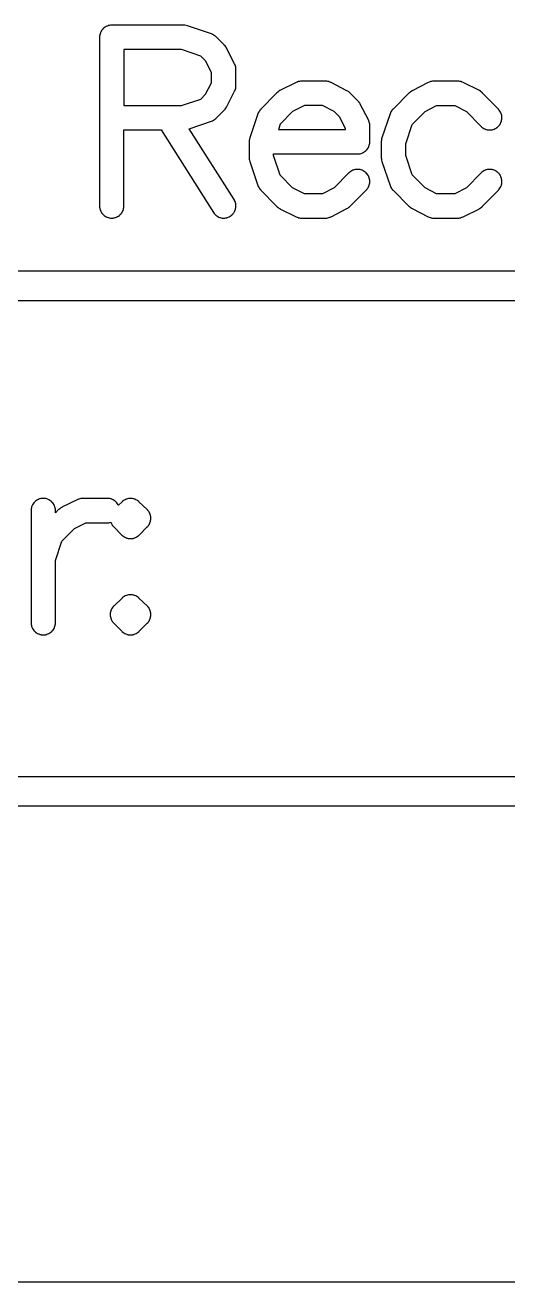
# Model space of a CAD drawing. Header units: inches. Extents: x -0.5 to 10, y -2.4 to 3.9.
# Drawn here: x 3.2462 to 3.359, y -2.1846 to -1.8908 of the extents above; entities that cross this region are included whole.
import ezdxf

# ---------------------------------------------------------------- set-up
doc = ezdxf.new("R2010")
doc.units = ezdxf.units.IN

msp = doc.modelspace()

# ---------------------------------------------------------------- linework, layer by layer
for points in [[(3.263562, -1.893445), (3.263551, -1.893675), (3.26355, -1.89369), (3.26355, -1.8937), (3.26355, -1.9331), (3.26355, -1.93311), (3.263551, -1.933125), (3.263562, -1.933355), (3.263564, -1.933381), (3.263567, -1.933404), (3.263601, -1.933632), (3.263604, -1.933655), (3.26361, -1.93368), (3.263666, -1.933904), (3.263673, -1.93393), (3.26368, -1.933951), (3.263758, -1.934168), (3.263767, -1.934192), (3.263777, -1.934213), (3.263875, -1.934422), (3.263887, -1.934444), (3.263899, -1.934465), (3.264017, -1.934663), (3.264032, -1.934686), (3.264044, -1.934703), (3.264182, -1.934889), (3.264198, -1.93491), (3.264213, -1.934927), (3.264368, -1.935097), (3.264385, -1.935115), (3.264403, -1.935132), (3.264573, -1.935287), (3.26459, -1.935302), (3.264611, -1.935318), (3.264797, -1.935456), (3.264814, -1.935468), (3.264837, -1.935483), (3.265035, -1.935601), (3.265056, -1.935613), (3.265078, -1.935625), (3.265287, -1.935723), (3.265308, -1.935733), (3.265332, -1.935742), (3.265549, -1.93582), (3.26557, -1.935827), (3.265596, -1.935834), (3.26582, -1.93589), (3.265845, -1.935896), (3.265868, -1.935899), (3.266096, -1.935933), (3.266119, -1.935936), (3.266145, -1.935938), (3.266375, -1.935949), (3.2664, -1.93595), (3.266425, -1.935949), (3.266655, -1.935938), (3.266681, -1.935936), (3.266704, -1.935933), (3.266932, -1.935899), (3.266955, -1.935896), (3.26698, -1.93589), (3.267204, -1.935834), (3.26723, -1.935827), (3.267251, -1.93582), (3.267468, -1.935742), (3.267492, -1.935733), (3.267513, -1.935723), (3.267722, -1.935625), (3.267744, -1.935613), (3.267765, -1.935601), (3.267963, -1.935483), (3.267986, -1.935468), (3.268003, -1.935456), (3.268189, -1.935318), (3.26821, -1.935302), (3.268227, -1.935287), (3.268397, -1.935132), (3.268415, -1.935115), (3.268432, -1.935097), (3.268587, -1.934927), (3.268602, -1.93491), (3.268618, -1.934889), (3.268756, -1.934703), (3.268768, -1.934686), (3.268783, -1.934663), (3.268901, -1.934465), (3.268913, -1.934444), (3.268925, -1.934422), (3.269023, -1.934213), (3.269033, -1.934192), (3.269042, -1.934168), (3.26912, -1.933951), (3.269127, -1.93393), (3.269134, -1.933904), (3.26919, -1.93368), (3.269196, -1.933655), (3.269199, -1.933632), (3.269233, -1.933404), (3.269236, -1.933381), (3.269238, -1.933355), (3.269249, -1.933125), (3.26925, -1.93311), (3.26925, -1.9331), (3.26925, -1.91535), (3.277935, -1.91535), (3.290195, -1.934629), (3.290199, -1.934636), (3.290209, -1.93465), (3.290342, -1.934838), (3.290354, -1.934854), (3.290372, -1.934877), (3.290523, -1.935051), (3.29054, -1.93507), (3.290557, -1.935086), (3.290724, -1.935245), (3.290744, -1.935263), (3.290762, -1.935277), (3.290944, -1.935419), (3.290964, -1.935434), (3.290984, -1.935447), (3.291179, -1.93557), (3.291202, -1.935584), (3.291222, -1.935594), (3.291428, -1.935697), (3.291449, -1.935707), (3.291473, -1.935717), (3.291688, -1.9358), (3.291715, -1.935809), (3.291735, -1.935815), (3.291957, -1.935876), (3.291978, -1.935881), (3.292005, -1.935887), (3.292232, -1.935926), (3.292255, -1.935929), (3.292281, -1.935932), (3.292511, -1.935948), (3.292537, -1.935949), (3.29256, -1.935949), (3.292791, -1.935943), (3.292813, -1.935942), (3.29284, -1.935939), (3.293068, -1.935911), (3.293092, -1.935907), (3.293117, -1.935902), (3.293342, -1.935851), (3.293363, -1.935846), (3.293389, -1.935838), (3.293608, -1.935765), (3.293632, -1.935757), (3.293653, -1.935748), (3.293864, -1.935654), (3.293884, -1.935644), (3.293908, -1.935632), (3.294108, -1.935518), (3.294126, -1.935507), (3.29415, -1.935491), (3.294338, -1.935358), (3.294354, -1.935346), (3.294377, -1.935328), (3.294551, -1.935177), (3.29457, -1.93516), (3.294586, -1.935143), (3.294745, -1.934976), (3.294763, -1.934956), (3.294777, -1.934938), (3.294919, -1.934756), (3.294934, -1.934736), (3.294947, -1.934716), (3.29507, -1.934521), (3.295084, -1.934498), (3.295094, -1.934478), (3.295197, -1.934272), (3.295207, -1.934251), (3.295217, -1.934227), (3.2953, -1.934012), (3.295309, -1.933985), (3.295315, -1.933965), (3.295376, -1.933743), (3.295381, -1.933722), (3.295387, -1.933695), (3.295426, -1.933468), (3.295429, -1.933445), (3.295432, -1.933419), (3.295448, -1.933189), (3.295449, -1.933163), (3.295449, -1.93314), (3.295443, -1.932909), (3.295442, -1.932887), (3.295439, -1.93286), (3.295411, -1.932632), (3.295407, -1.932608), (3.295402, -1.932583), (3.295351, -1.932358), (3.295346, -1.932337), (3.295338, -1.932311), (3.295265, -1.932092), (3.295257, -1.932068), (3.295248, -1.932047), (3.295154, -1.931836), (3.295144, -1.931816), (3.295132, -1.931792), (3.295018, -1.931592), (3.295013, -1.931583), (3.295005, -1.931571), (3.284509, -1.915065), (3.289716, -1.913299), (3.289729, -1.913294), (3.289737, -1.913291), (3.289938, -1.913213), (3.289957, -1.913205), (3.28998, -1.913194), (3.290172, -1.913097), (3.290193, -1.913086), (3.290212, -1.913075), (3.290395, -1.912961), (3.290413, -1.912949), (3.290433, -1.912935), (3.290604, -1.912805), (3.290622, -1.912791), (3.29064, -1.912776), (3.290799, -1.912631), (3.290804, -1.912626), (3.290815, -1.912615), (3.292715, -1.910715), (3.292729, -1.9107), (3.292733, -1.910696), (3.292896, -1.910516), (3.292915, -1.910494), (3.292915, -1.910494), (3.292929, -1.910475), (3.293072, -1.910279), (3.293086, -1.910258), (3.293086, -1.910258), (3.293101, -1.910235), (3.293223, -1.910025), (3.293228, -1.910016), (3.293235, -1.910002), (3.295135, -1.906302), (3.295144, -1.906284), (3.295146, -1.906281), (3.295238, -1.906078), (3.295246, -1.906058), (3.295255, -1.906034), (3.295328, -1.905823), (3.295336, -1.905797), (3.295341, -1.905777), (3.295394, -1.905561), (3.295399, -1.905538), (3.295403, -1.905514), (3.295434, -1.905294), (3.295437, -1.90527), (3.295439, -1.905246), (3.295449, -1.905024), (3.29545, -1.905011), (3.29545, -1.905), (3.29545, -1.9012), (3.29545, -1.901189), (3.295449, -1.901176), (3.295439, -1.900954), (3.295437, -1.90093), (3.295434, -1.900906), (3.295403, -1.900686), (3.295399, -1.900662), (3.295394, -1.900639), (3.295341, -1.900423), (3.295336, -1.900403), (3.295328, -1.900377), (3.295255, -1.900166), (3.295246, -1.900142), (3.295238, -1.900122), (3.295146, -1.899919), (3.295144, -1.899916), (3.295135, -1.899898), (3.293235, -1.896198), (3.293228, -1.896184), (3.293223, -1.896175), (3.293101, -1.895965), (3.293086, -1.895942), (3.293086, -1.895942), (3.293072, -1.895921), (3.292929, -1.895725), (3.292915, -1.895706), (3.292915, -1.895706), (3.292896, -1.895684), (3.292733, -1.895504), (3.292729, -1.8955), (3.292715, -1.895485), (3.290815, -1.893585), (3.290804, -1.893574), (3.290799, -1.893569), (3.29064, -1.893424), (3.290622, -1.893409), (3.290604, -1.893395), (3.290433, -1.893265), (3.290413, -1.893251), (3.290395, -1.893239), (3.290212, -1.893125), (3.290193, -1.893114), (3.290172, -1.893103), (3.28998, -1.893006), (3.289957, -1.892995), (3.289938, -1.892987), (3.289737, -1.892909), (3.289729, -1.892906), (3.289716, -1.892901), (3.284116, -1.891001), (3.284102, -1.890997), (3.28409, -1.890993), (3.283843, -1.890924), (3.283819, -1.890918), (3.283819, -1.890918), (3.28379, -1.890912), (3.283537, -1.890871), (3.28351, -1.890867), (3.28351, -1.890867), (3.283483, -1.890865), (3.283227, -1.890851), (3.283209, -1.89085), (3.2832, -1.89085), (3.2664, -1.89085), (3.26639, -1.89085), (3.266375, -1.890851), (3.266145, -1.890862), (3.266119, -1.890864), (3.266096, -1.890867), (3.265868, -1.890901), (3.265845, -1.890904), (3.26582, -1.89091), (3.265596, -1.890966), (3.26557, -1.890973), (3.265549, -1.89098), (3.265332, -1.891058), (3.265308, -1.891067), (3.265287, -1.891077), (3.265078, -1.891175), (3.265056, -1.891187), (3.265035, -1.891199), (3.264837, -1.891317), (3.264814, -1.891332), (3.264797, -1.891344), (3.264611, -1.891482), (3.26459, -1.891498), (3.264573, -1.891513), (3.264403, -1.891668), (3.264385, -1.891685), (3.264368, -1.891703), (3.264213, -1.891873), (3.264198, -1.89189), (3.264182, -1.891911), (3.264044, -1.892097), (3.264032, -1.892114), (3.264017, -1.892137), (3.263899, -1.892335), (3.263887, -1.892356), (3.263875, -1.892378), (3.263777, -1.892587), (3.263767, -1.892608), (3.263758, -1.892632), (3.26368, -1.892849), (3.263673, -1.89287), (3.263666, -1.892896), (3.26361, -1.89312), (3.263604, -1.893145), (3.263601, -1.893168), (3.263567, -1.893396), (3.263564, -1.893419)], [(3.26925, -1.89655), (3.26925, -1.90965), (3.28273, -1.90965), (3.287255, -1.908115), (3.288369, -1.907001), (3.28975, -1.904311), (3.28975, -1.901889), (3.288369, -1.899199), (3.287255, -1.898085), (3.28273, -1.89655)], [(3.29855, -1.91809), (3.29855, -1.91809), (3.29855, -1.9181), (3.29855, -1.9218), (3.29855, -1.921809), (3.298551, -1.921827), (3.298565, -1.922083), (3.298567, -1.92211), (3.298567, -1.92211), (3.298571, -1.922137), (3.298612, -1.92239), (3.298618, -1.922419), (3.298618, -1.922419), (3.298624, -1.922443), (3.298693, -1.92269), (3.298697, -1.922702), (3.298701, -1.922716), (3.300601, -1.928316), (3.300607, -1.928333), (3.300609, -1.928337), (3.300685, -1.928531), (3.300694, -1.928553), (3.300703, -1.928572), (3.300796, -1.928759), (3.300806, -1.928779), (3.300817, -1.928798), (3.300926, -1.928977), (3.300937, -1.928994), (3.300951, -1.929013), (3.301076, -1.929181), (3.301089, -1.929198), (3.301104, -1.929216), (3.301243, -1.929372), (3.301252, -1.929381), (3.301258, -1.929388), (3.304958, -1.933188), (3.304967, -1.933197), (3.304978, -1.933208), (3.305171, -1.933385), (3.305191, -1.933402), (3.305191, -1.933402), (3.305214, -1.933421), (3.305426, -1.933575), (3.305447, -1.93359), (3.305447, -1.93359), (3.305473, -1.933606), (3.305701, -1.933736), (3.305715, -1.933744), (3.305725, -1.933749), (3.309525, -1.935649), (3.309534, -1.935653), (3.309546, -1.935659), (3.309746, -1.935747), (3.309764, -1.935755), (3.309789, -1.935764), (3.309995, -1.935834), (3.310014, -1.93584), (3.31004, -1.935846), (3.310252, -1.935896), (3.310275, -1.935901), (3.310297, -1.935905), (3.310513, -1.935935), (3.310534, -1.935938), (3.310559, -1.935939), (3.310777, -1.935949), (3.310789, -1.93595), (3.3108, -1.93595), (3.3164, -1.93595), (3.316411, -1.93595), (3.316424, -1.935949), (3.316646, -1.935939), (3.31667, -1.935937), (3.316694, -1.935934), (3.316914, -1.935903), (3.316938, -1.935899), (3.316961, -1.935894), (3.317177, -1.935841), (3.317197, -1.935836), (3.317223, -1.935828), (3.317434, -1.935755), (3.317458, -1.935746), (3.317478, -1.935738), (3.317681, -1.935646), (3.317684, -1.935644), (3.317702, -1.935635), (3.321402, -1.933735), (3.321416, -1.933728), (3.321425, -1.933723), (3.321635, -1.933601), (3.321658, -1.933586), (3.321658, -1.933586), (3.321679, -1.933572), (3.321875, -1.933429), (3.321894, -1.933415), (3.321894, -1.933415), (3.321916, -1.933396), (3.322096, -1.933233), (3.3221, -1.933229), (3.322115, -1.933215), (3.325915, -1.929415), (3.325925, -1.929405), (3.325932, -1.929397), (3.326087, -1.929227), (3.326102, -1.92921), (3.326118, -1.929189), (3.326256, -1.929003), (3.326268, -1.928986), (3.326283, -1.928963), (3.326401, -1.928765), (3.326413, -1.928744), (3.326425, -1.928722), (3.326523, -1.928513), (3.326533, -1.928492), (3.326542, -1.928468), (3.32662, -1.928251), (3.326627, -1.92823), (3.326634, -1.928204), (3.32669, -1.92798), (3.326696, -1.927955), (3.326699, -1.927932), (3.326733, -1.927704), (3.326736, -1.927681), (3.326738, -1.927655), (3.326749, -1.927425), (3.32675, -1.9274), (3.326749, -1.927375), (3.326738, -1.927145), (3.326736, -1.927119), (3.326733, -1.927096), (3.326699, -1.926868), (3.326696, -1.926845), (3.32669, -1.92682), (3.326634, -1.926596), (3.326627, -1.92657), (3.32662, -1.926549), (3.326542, -1.926332), (3.326533, -1.926308), (3.326523, -1.926287), (3.326425, -1.926078), (3.326413, -1.926056), (3.326401, -1.926035), (3.326283, -1.925837), (3.326268, -1.925814), (3.326256, -1.925797), (3.326118, -1.925611), (3.326102, -1.92559), (3.326087, -1.925573), (3.325932, -1.925403), (3.325915, -1.925385), (3.325897, -1.925368), (3.325727, -1.925213), (3.32571, -1.925198), (3.325689, -1.925182), (3.325503, -1.925044), (3.325486, -1.925032), (3.325463, -1.925017), (3.325265, -1.924899), (3.325244, -1.924887), (3.325222, -1.924875), (3.325013, -1.924777), (3.324992, -1.924767), (3.324968, -1.924758), (3.324751, -1.92468), (3.32473, -1.924673), (3.324704, -1.924666), (3.32448, -1.92461), (3.324455, -1.924604), (3.324432, -1.924601), (3.324204, -1.924567), (3.324181, -1.924564), (3.324155, -1.924562), (3.323925, -1.924551), (3.3239, -1.92455), (3.323875, -1.924551), (3.323645, -1.924562), (3.323619, -1.924564), (3.323596, -1.924567), (3.323368, -1.924601), (3.323345, -1.924604), (3.32332, -1.92461), (3.323096, -1.924666), (3.32307, -1.924673), (3.323049, -1.92468), (3.322832, -1.924758), (3.322808, -1.924767), (3.322787, -1.924777), (3.322578, -1.924875), (3.322556, -1.924887), (3.322535, -1.924899), (3.322337, -1.925017), (3.322314, -1.925032), (3.322297, -1.925044), (3.322111, -1.925182), (3.32209, -1.925198), (3.322073, -1.925213), (3.321903, -1.925368), (3.321895, -1.925375), (3.321885, -1.925385), (3.318401, -1.928869), (3.315711, -1.93025), (3.311473, -1.93025), (3.308706, -1.928866), (3.305792, -1.925874), (3.30425, -1.92133), (3.30425, -1.92095), (3.3239, -1.92095), (3.32391, -1.92095), (3.323925, -1.920949), (3.324155, -1.920938), (3.324181, -1.920936), (3.324204, -1.920933), (3.324432, -1.920899), (3.324455, -1.920896), (3.32448, -1.92089), (3.324704, -1.920834), (3.32473, -1.920827), (3.324751, -1.92082), (3.324968, -1.920742), (3.324992, -1.920733), (3.325013, -1.920723), (3.325222, -1.920625), (3.325244, -1.920613), (3.325265, -1.920601), (3.325463, -1.920483), (3.325486, -1.920468), (3.325503, -1.920456), (3.325689, -1.920318), (3.32571, -1.920302), (3.325727, -1.920287), (3.325897, -1.920132), (3.325915, -1.920115), (3.325932, -1.920097), (3.326087, -1.919927), (3.326102, -1.91991), (3.326118, -1.919889), (3.326256, -1.919703), (3.326268, -1.919686), (3.326283, -1.919663), (3.326401, -1.919465), (3.326413, -1.919444), (3.326425, -1.919422), (3.326523, -1.919213), (3.326533, -1.919192), (3.326542, -1.919168), (3.32662, -1.918951), (3.326627, -1.91893), (3.326634, -1.918904), (3.32669, -1.91868), (3.326696, -1.918655), (3.326699, -1.918632), (3.326733, -1.918404), (3.326736, -1.918381), (3.326738, -1.918355), (3.326749, -1.918125), (3.32675, -1.91811), (3.32675, -1.9181), (3.32675, -1.9143), (3.32675, -1.914289), (3.326749, -1.914276), (3.326739, -1.914054), (3.326737, -1.91403), (3.326734, -1.914006), (3.326703, -1.913786), (3.326699, -1.913762), (3.326694, -1.913739), (3.326641, -1.913523), (3.326636, -1.913503), (3.326628, -1.913477), (3.326555, -1.913266), (3.326546, -1.913242), (3.326538, -1.913222), (3.326446, -1.913019), (3.326444, -1.913016), (3.326435, -1.912998), (3.324535, -1.909298), (3.324528, -1.909284), (3.324523, -1.909275), (3.324401, -1.909065), (3.324386, -1.909042), (3.324386, -1.909042), (3.324372, -1.909021), (3.324229, -1.908825), (3.324215, -1.908806), (3.324215, -1.908806), (3.324196, -1.908784), (3.324033, -1.908604), (3.324029, -1.9086), (3.324015, -1.908585), (3.322115, -1.906685), (3.3221, -1.906671), (3.322096, -1.906667), (3.321916, -1.906504), (3.321894, -1.906485), (3.321894, -1.906485), (3.321875, -1.906471), (3.321679, -1.906328), (3.321658, -1.906314), (3.321658, -1.906314), (3.321635, -1.906299), (3.321425, -1.906177), (3.321416, -1.906172), (3.321402, -1.906165), (3.317702, -1.904265), (3.317684, -1.904256), (3.317681, -1.904254), (3.317478, -1.904162), (3.317458, -1.904154), (3.317434, -1.904145), (3.317223, -1.904072), (3.317197, -1.904064), (3.317177, -1.904059), (3.316961, -1.904006), (3.316938, -1.904001), (3.316914, -1.903997), (3.316694, -1.903966), (3.31667, -1.903963), (3.316646, -1.903961), (3.316424, -1.903951), (3.316411, -1.90395), (3.3164, -1.90395), (3.3108, -1.90395), (3.310789, -1.90395), (3.310777, -1.903951), (3.310559, -1.903961), (3.310534, -1.903962), (3.310513, -1.903965), (3.310297, -1.903995), (3.310275, -1.903999), (3.310252, -1.904004), (3.31004, -1.904054), (3.310014, -1.90406), (3.309995, -1.904066), (3.309789, -1.904136), (3.309764, -1.904145), (3.309746, -1.904153), (3.309546, -1.904241), (3.309534, -1.904247), (3.309525, -1.904251), (3.305725, -1.906151), (3.305715, -1.906156), (3.305701, -1.906164), (3.305473, -1.906294), (3.305447, -1.90631), (3.305447, -1.90631), (3.305426, -1.906325), (3.305214, -1.906479), (3.305191, -1.906498), (3.305191, -1.906498), (3.305171, -1.906515), (3.304978, -1.906692), (3.304967, -1.906703), (3.304958, -1.906712), (3.301258, -1.910512), (3.301252, -1.910519), (3.301243, -1.910528), (3.301104, -1.910684), (3.301089, -1.910702), (3.301076, -1.910719), (3.300951, -1.910887), (3.300937, -1.910906), (3.300926, -1.910923), (3.300817, -1.911102), (3.300806, -1.911121), (3.300796, -1.911141), (3.300703, -1.911328), (3.300694, -1.911347), (3.300685, -1.911369), (3.300609, -1.911563), (3.300607, -1.911567), (3.300601, -1.911584), (3.298701, -1.917184), (3.298697, -1.917198), (3.298693, -1.91721), (3.298688, -1.917227), (3.29868, -1.917249), (3.298673, -1.91727), (3.298666, -1.917296), (3.298642, -1.917394), (3.298624, -1.917457), (3.298618, -1.917481), (3.298618, -1.917481), (3.298612, -1.91751), (3.298612, -1.917514), (3.29861, -1.91752), (3.298604, -1.917545), (3.298601, -1.917568), (3.298581, -1.917699), (3.298571, -1.917763), (3.298567, -1.91779), (3.298567, -1.91779), (3.298566, -1.917804), (3.298564, -1.917819), (3.298562, -1.917845), (3.298551, -1.918075)], [(3.349394, -1.911034), (3.352758, -1.914488), (3.352768, -1.914498), (3.352776, -1.914505), (3.352944, -1.914663), (3.352961, -1.914677), (3.352982, -1.914694), (3.353165, -1.914834), (3.353184, -1.914848), (3.353206, -1.914862), (3.353402, -1.914983), (3.353421, -1.914994), (3.353445, -1.915007), (3.353652, -1.915108), (3.353673, -1.915118), (3.353697, -1.915127), (3.353913, -1.915208), (3.353934, -1.915215), (3.35396, -1.915223), (3.354183, -1.915282), (3.354204, -1.915287), (3.354231, -1.915292), (3.354459, -1.915329), (3.354483, -1.915332), (3.354507, -1.915334), (3.354737, -1.915349), (3.354764, -1.91535), (3.354787, -1.915349), (3.355017, -1.915341), (3.355045, -1.915339), (3.355066, -1.915337), (3.355294, -1.915306), (3.355319, -1.915302), (3.355343, -1.915297), (3.355567, -1.915244), (3.35559, -1.915238), (3.355614, -1.915231), (3.355832, -1.915156), (3.355854, -1.915148), (3.355878, -1.915138), (3.356088, -1.915042), (3.35611, -1.915031), (3.356131, -1.915019), (3.356331, -1.914903), (3.356351, -1.914891), (3.356372, -1.914877), (3.356559, -1.914742), (3.356579, -1.914726), (3.356597, -1.914711), (3.35677, -1.914559), (3.356788, -1.914542), (3.356805, -1.914524), (3.356963, -1.914356), (3.356977, -1.914339), (3.356994, -1.914318), (3.357134, -1.914135), (3.357148, -1.914116), (3.357162, -1.914094), (3.357283, -1.913898), (3.357294, -1.913879), (3.357307, -1.913855), (3.357408, -1.913648), (3.357418, -1.913627), (3.357427, -1.913603), (3.357508, -1.913387), (3.357515, -1.913366), (3.357523, -1.91334), (3.357582, -1.913117), (3.357587, -1.913096), (3.357592, -1.913069), (3.357629, -1.912841), (3.357632, -1.912817), (3.357634, -1.912793), (3.357649, -1.912563), (3.35765, -1.912536), (3.357649, -1.912513), (3.357641, -1.912283), (3.357639, -1.912255), (3.357637, -1.912234), (3.357606, -1.912006), (3.357602, -1.911981), (3.357597, -1.911957), (3.357544, -1.911733), (3.357538, -1.91171), (3.357531, -1.911686), (3.357456, -1.911468), (3.357448, -1.911446), (3.357438, -1.911422), (3.357342, -1.911212), (3.357331, -1.91119), (3.357319, -1.911169), (3.357203, -1.910969), (3.357191, -1.910949), (3.357177, -1.910928), (3.357042, -1.910741), (3.357026, -1.910721), (3.357011, -1.910703), (3.356859, -1.91053), (3.356852, -1.910523), (3.356842, -1.910512), (3.353142, -1.906712), (3.353133, -1.906703), (3.353122, -1.906692), (3.352929, -1.906515), (3.352909, -1.906498), (3.352909, -1.906498), (3.352886, -1.906479), (3.352674, -1.906325), (3.352653, -1.90631), (3.352653, -1.90631), (3.352627, -1.906294), (3.352399, -1.906164), (3.352385, -1.906156), (3.352375, -1.906151), (3.348575, -1.904251), (3.348566, -1.904247), (3.348554, -1.904241), (3.348354, -1.904153), (3.348336, -1.904145), (3.348311, -1.904136), (3.348105, -1.904066), (3.348086, -1.90406), (3.34806, -1.904054), (3.347848, -1.904004), (3.347825, -1.903999), (3.347803, -1.903995), (3.347587, -1.903965), (3.347566, -1.903962), (3.347541, -1.903961), (3.347323, -1.903951), (3.347311, -1.90395), (3.3473, -1.90395), (3.3417, -1.90395), (3.341689, -1.90395), (3.341676, -1.903951), (3.341454, -1.903961), (3.34143, -1.903963), (3.341406, -1.903966), (3.341186, -1.903997), (3.341162, -1.904001), (3.341139, -1.904006), (3.340923, -1.904059), (3.340903, -1.904064), (3.340877, -1.904072), (3.340666, -1.904145), (3.340642, -1.904154), (3.340622, -1.904162), (3.340419, -1.904254), (3.340416, -1.904256), (3.340398, -1.904265), (3.336698, -1.906165), (3.336684, -1.906172), (3.336675, -1.906177), (3.336465, -1.906299), (3.336442, -1.906314), (3.336442, -1.906314), (3.336421, -1.906328), (3.336225, -1.906471), (3.336206, -1.906485), (3.336206, -1.906485), (3.336184, -1.906504), (3.336004, -1.906667), (3.336, -1.906671), (3.335985, -1.906685), (3.332185, -1.910485), (3.332174, -1.910496), (3.332169, -1.910501), (3.332024, -1.91066), (3.332009, -1.910678), (3.331995, -1.910696), (3.331865, -1.910867), (3.331851, -1.910887), (3.331839, -1.910905), (3.331725, -1.911088), (3.331714, -1.911107), (3.331703, -1.911128), (3.331606, -1.91132), (3.331595, -1.911343), (3.331587, -1.911362), (3.331509, -1.911563), (3.331506, -1.911571), (3.331501, -1.911584), (3.329601, -1.917184), (3.329597, -1.917198), (3.329593, -1.91721), (3.329524, -1.917457), (3.329518, -1.917481), (3.329518, -1.917481), (3.329512, -1.91751), (3.329471, -1.917763), (3.329467, -1.91779), (3.329467, -1.91779), (3.329465, -1.917817), (3.329451, -1.918073), (3.32945, -1.918091), (3.32945, -1.9181), (3.32945, -1.9218), (3.32945, -1.921809), (3.329451, -1.921827), (3.329465, -1.922083), (3.329467, -1.92211), (3.329467, -1.92211), (3.329471, -1.922137), (3.329512, -1.92239), (3.329518, -1.922419), (3.329518, -1.922419), (3.329524, -1.922443), (3.329593, -1.92269), (3.329597, -1.922702), (3.329601, -1.922716), (3.331501, -1.928316), (3.331506, -1.928329), (3.331509, -1.928337), (3.331587, -1.928538), (3.331595, -1.928557), (3.331606, -1.92858), (3.331703, -1.928772), (3.331714, -1.928793), (3.331725, -1.928812), (3.331839, -1.928995), (3.331851, -1.929013), (3.331865, -1.929033), (3.331995, -1.929204), (3.332009, -1.929222), (3.332024, -1.92924), (3.332169, -1.929399), (3.332174, -1.929404), (3.332185, -1.929415), (3.335985, -1.933215), (3.336, -1.933229), (3.336004, -1.933233), (3.336184, -1.933396), (3.336206, -1.933415), (3.336206, -1.933415), (3.336225, -1.933429), (3.336421, -1.933572), (3.336442, -1.933586), (3.336442, -1.933586), (3.336465, -1.933601), (3.336675, -1.933723), (3.336684, -1.933728), (3.336698, -1.933735), (3.340398, -1.935635), (3.340416, -1.935644), (3.340419, -1.935646), (3.340622, -1.935738), (3.340642, -1.935746), (3.340666, -1.935755), (3.340877, -1.935828), (3.340903, -1.935836), (3.340923, -1.935841), (3.341139, -1.935894), (3.341162, -1.935899), (3.341186, -1.935903), (3.341406, -1.935934), (3.34143, -1.935937), (3.341454, -1.935939), (3.341676, -1.935949), (3.341689, -1.93595), (3.3417, -1.93595), (3.3473, -1.93595), (3.347311, -1.93595), (3.347323, -1.935949), (3.347541, -1.935939), (3.347566, -1.935938), (3.347587, -1.935935), (3.347803, -1.935905), (3.347825, -1.935901), (3.347848, -1.935896), (3.34806, -1.935846), (3.348086, -1.93584), (3.348105, -1.935834), (3.348311, -1.935764), (3.348336, -1.935755), (3.348354, -1.935747), (3.348554, -1.935659), (3.348566, -1.935653), (3.348575, -1.935649), (3.352375, -1.933749), (3.352385, -1.933744), (3.352399, -1.933736), (3.352627, -1.933606), (3.352653, -1.93359), (3.352653, -1.93359), (3.352674, -1.933575), (3.352886, -1.933421), (3.352909, -1.933402), (3.352909, -1.933402), (3.352929, -1.933385), (3.353122, -1.933208), (3.353133, -1.933197), (3.353142, -1.933188), (3.356842, -1.929388), (3.356852, -1.929377), (3.356859, -1.92937), (3.357011, -1.929197), (3.357026, -1.929179), (3.357042, -1.929159), (3.357177, -1.928972), (3.357191, -1.928951), (3.357203, -1.928931), (3.357319, -1.928731), (3.357331, -1.92871), (3.357342, -1.928688), (3.357438, -1.928478), (3.357448, -1.928454), (3.357456, -1.928432), (3.357531, -1.928214), (3.357538, -1.92819), (3.357544, -1.928167), (3.357597, -1.927943), (3.357602, -1.927919), (3.357606, -1.927894), (3.357637, -1.927666), (3.357639, -1.927645), (3.357641, -1.927617), (3.357649, -1.927387), (3.35765, -1.927364), (3.357649, -1.927337), (3.357634, -1.927107), (3.357632, -1.927083), (3.357629, -1.927059), (3.357592, -1.926831), (3.357587, -1.926804), (3.357582, -1.926783), (3.357523, -1.92656), (3.357515, -1.926534), (3.357508, -1.926513), (3.357427, -1.926297), (3.357418, -1.926273), (3.357408, -1.926252), (3.357307, -1.926045), (3.357294, -1.926021), (3.357283, -1.926002), (3.357162, -1.925806), (3.357148, -1.925784), (3.357134, -1.925765), (3.356994, -1.925582), (3.356977, -1.925561), (3.356963, -1.925544), (3.356805, -1.925376), (3.356788, -1.925358), (3.35677, -1.925341), (3.356597, -1.925189), (3.356579, -1.925174), (3.356559, -1.925158), (3.356372, -1.925023), (3.356351, -1.925009), (3.356331, -1.924997), (3.356131, -1.924881), (3.35611, -1.924869), (3.356088, -1.924858), (3.355878, -1.924762), (3.355854, -1.924752), (3.355832, -1.924744), (3.355614, -1.924669), (3.35559, -1.924662), (3.355567, -1.924656), (3.355343, -1.924603), (3.355319, -1.924598), (3.355294, -1.924594), (3.355066, -1.924563), (3.355045, -1.924561), (3.355017, -1.924559), (3.354787, -1.924551), (3.354764, -1.92455), (3.354737, -1.924551), (3.354507, -1.924566), (3.354483, -1.924568), (3.354459, -1.924571), (3.354231, -1.924608), (3.354204, -1.924613), (3.354183, -1.924618), (3.35396, -1.924677), (3.353934, -1.924685), (3.353913, -1.924692), (3.353697, -1.924773), (3.353673, -1.924782), (3.353652, -1.924792), (3.353445, -1.924893), (3.353421, -1.924906), (3.353402, -1.924917), (3.353206, -1.925038), (3.353184, -1.925052), (3.353165, -1.925066), (3.352982, -1.925206), (3.352961, -1.925223), (3.352944, -1.925237), (3.352776, -1.925395), (3.352768, -1.925402), (3.352758, -1.925412), (3.349394, -1.928866), (3.346627, -1.93025), (3.342389, -1.93025), (3.339699, -1.928869), (3.336685, -1.925855), (3.33515, -1.92133), (3.33515, -1.91857), (3.336685, -1.914045), (3.339699, -1.911031), (3.342389, -1.90965), (3.346627, -1.90965)], [(3.305377, -1.91525), (3.32105, -1.91525), (3.32105, -1.914989), (3.319669, -1.912299), (3.318401, -1.911031), (3.315711, -1.90965), (3.311473, -1.90965), (3.308706, -1.911034), (3.305792, -1.914026)], [(3.03095, -2.06645), (3.79965, -2.06645), (3.79965, -1.95525), (3.03095, -1.95525)], [(3.25325, -2.015947), (3.254702, -2.011428), (3.257677, -2.008454), (3.260356, -2.00715), (3.2654, -2.00715), (3.26541, -2.00715), (3.265425, -2.007149), (3.265655, -2.007138), (3.265681, -2.007136), (3.265704, -2.007133), (3.265932, -2.007099), (3.265955, -2.007096), (3.26598, -2.00709), (3.266204, -2.007034), (3.26621, -2.007032), (3.266251, -2.007149), (3.266259, -2.007171), (3.26627, -2.007196), (3.266369, -2.007408), (3.266381, -2.007433), (3.266392, -2.007453), (3.266512, -2.007654), (3.266525, -2.007675), (3.266539, -2.007696), (3.266679, -2.007885), (3.266694, -2.007904), (3.26671, -2.007923), (3.266868, -2.008097), (3.266875, -2.008105), (3.266885, -2.008115), (3.268785, -2.010015), (3.268795, -2.010025), (3.268803, -2.010032), (3.268973, -2.010187), (3.26899, -2.010202), (3.269011, -2.010218), (3.269197, -2.010356), (3.269214, -2.010368), (3.269237, -2.010383), (3.269435, -2.010501), (3.269456, -2.010513), (3.269478, -2.010525), (3.269687, -2.010623), (3.269708, -2.010633), (3.269732, -2.010642), (3.269949, -2.01072), (3.26997, -2.010727), (3.269996, -2.010734), (3.27022, -2.01079), (3.270245, -2.010796), (3.270268, -2.010799), (3.270496, -2.010833), (3.270519, -2.010836), (3.270545, -2.010838), (3.270775, -2.010849), (3.2708, -2.01085), (3.270825, -2.010849), (3.271055, -2.010838), (3.271081, -2.010836), (3.271104, -2.010833), (3.271332, -2.010799), (3.271355, -2.010796), (3.27138, -2.01079), (3.271604, -2.010734), (3.27163, -2.010727), (3.271651, -2.01072), (3.271868, -2.010642), (3.271892, -2.010633), (3.271913, -2.010623), (3.272122, -2.010525), (3.272144, -2.010513), (3.272165, -2.010501), (3.272363, -2.010383), (3.272386, -2.010368), (3.272403, -2.010356), (3.272589, -2.010218), (3.27261, -2.010202), (3.272627, -2.010187), (3.272797, -2.010032), (3.272805, -2.010025), (3.272815, -2.010015), (3.274715, -2.008115), (3.274725, -2.008105), (3.274732, -2.008097), (3.27489, -2.007923), (3.274906, -2.007904), (3.274921, -2.007885), (3.275061, -2.007696), (3.275075, -2.007675), (3.275088, -2.007654), (3.275208, -2.007453), (3.275219, -2.007433), (3.275231, -2.007408), (3.27533, -2.007196), (3.275341, -2.007171), (3.275349, -2.007149), (3.275427, -2.006928), (3.275434, -2.006903), (3.275434, -2.006903), (3.275441, -2.00688), (3.275495, -2.006652), (3.275501, -2.006625), (3.275505, -2.006603), (3.275537, -2.006371), (3.27554, -2.006343), (3.27554, -2.006343), (3.275541, -2.006321), (3.275549, -2.006086), (3.27555, -2.006058), (3.27555, -2.006058), (3.275549, -2.006037), (3.275534, -2.005802), (3.275531, -2.005774), (3.275528, -2.005753), (3.27549, -2.005521), (3.275486, -2.005498), (3.275486, -2.005498), (3.27548, -2.005473), (3.275419, -2.005246), (3.275413, -2.005226), (3.275403, -2.005199), (3.27532, -2.004979), (3.275311, -2.004958), (3.275311, -2.004958), (3.2753, -2.004934), (3.275195, -2.004724), (3.275183, -2.004702), (3.275171, -2.00468), (3.275045, -2.004482), (3.275029, -2.004457), (3.275017, -2.004441), (3.274872, -2.004256), (3.274856, -2.004236), (3.27484, -2.004218), (3.274678, -2.004049), (3.274675, -2.004045), (3.27466, -2.004031), (3.27276, -2.002231), (3.272744, -2.002216), (3.272741, -2.002214), (3.272561, -2.00206), (3.272542, -2.002044), (3.272542, -2.002044), (3.272521, -2.002029), (3.272326, -2.001893), (3.272309, -2.001882), (3.272309, -2.001882), (3.272283, -2.001867), (3.272075, -2.001752), (3.272054, -2.001741), (3.272054, -2.001741), (3.27203, -2.001729), (3.271811, -2.001636), (3.271787, -2.001626), (3.271787, -2.001626), (3.271764, -2.001618), (3.271537, -2.001548), (3.271511, -2.00154), (3.271511, -2.00154), (3.271488, -2.001535), (3.271256, -2.001487), (3.271229, -2.001483), (3.271229, -2.001483), (3.271206, -2.00148), (3.270969, -2.001456), (3.270943, -2.001454), (3.270943, -2.001454), (3.270919, -2.001453), (3.270681, -2.001453), (3.270657, -2.001454), (3.270657, -2.001454), (3.270631, -2.001456), (3.270394, -2.00148), (3.270371, -2.001483), (3.270371, -2.001483), (3.270344, -2.001487), (3.270112, -2.001535), (3.270089, -2.00154), (3.270089, -2.00154), (3.270063, -2.001548), (3.269836, -2.001618), (3.269813, -2.001626), (3.269813, -2.001626), (3.269789, -2.001636), (3.26957, -2.001729), (3.269546, -2.001741), (3.269546, -2.001741), (3.269525, -2.001752), (3.269317, -2.001867), (3.269291, -2.001882), (3.269291, -2.001882), (3.269274, -2.001893), (3.269079, -2.002029), (3.269058, -2.002044), (3.269058, -2.002044), (3.269039, -2.00206), (3.268859, -2.002214), (3.268856, -2.002216), (3.26884, -2.002231), (3.267964, -2.003061), (3.267925, -2.002978), (3.267913, -2.002956), (3.267901, -2.002935), (3.267783, -2.002737), (3.267768, -2.002714), (3.267756, -2.002697), (3.267618, -2.002511), (3.267602, -2.00249), (3.267587, -2.002473), (3.267432, -2.002303), (3.267415, -2.002285), (3.267397, -2.002268), (3.267227, -2.002113), (3.26721, -2.002098), (3.267189, -2.002082), (3.267003, -2.001944), (3.266986, -2.001932), (3.266963, -2.001917), (3.266765, -2.001799), (3.266744, -2.001787), (3.266722, -2.001775), (3.266513, -2.001677), (3.266492, -2.001667), (3.266468, -2.001658), (3.266251, -2.00158), (3.26623, -2.001573), (3.266204, -2.001566), (3.26598, -2.00151), (3.265955, -2.001504), (3.265932, -2.001501), (3.265704, -2.001467), (3.265681, -2.001464), (3.265655, -2.001462), (3.265425, -2.001451), (3.26541, -2.00145), (3.2654, -2.00145), (3.2597, -2.00145), (3.259689, -2.00145), (3.259677, -2.001451), (3.259465, -2.00146), (3.259443, -2.001462), (3.25942, -2.001464), (3.259209, -2.001493), (3.259183, -2.001497), (3.259164, -2.001501), (3.258957, -2.001549), (3.258931, -2.001556), (3.258914, -2.001561), (3.258711, -2.001627), (3.258689, -2.001635), (3.258669, -2.001643), (3.258474, -2.001728), (3.258462, -2.001733), (3.258453, -2.001737), (3.254753, -2.003537), (3.254741, -2.003543), (3.254729, -2.00355), (3.254501, -2.003677), (3.254479, -2.00369), (3.254479, -2.00369), (3.254454, -2.003706), (3.254242, -2.003857), (3.254222, -2.003873), (3.254222, -2.003873), (3.254199, -2.003892), (3.254005, -2.004066), (3.253998, -2.004072), (3.253985, -2.004085), (3.25325, -2.004819), (3.25325, -2.0043), (3.25325, -2.00429), (3.253249, -2.004275), (3.253238, -2.004045), (3.253236, -2.004019), (3.253233, -2.003996), (3.253199, -2.003768), (3.253196, -2.003745), (3.25319, -2.00372), (3.253134, -2.003496), (3.253127, -2.00347), (3.25312, -2.003449), (3.253042, -2.003232), (3.253033, -2.003208), (3.253023, -2.003187), (3.252925, -2.002978), (3.252913, -2.002956), (3.252901, -2.002935), (3.252783, -2.002737), (3.252768, -2.002714), (3.252756, -2.002697), (3.252618, -2.002511), (3.252602, -2.00249), (3.252587, -2.002473), (3.252432, -2.002303), (3.252415, -2.002285), (3.252397, -2.002268), (3.252227, -2.002113), (3.25221, -2.002098), (3.252189, -2.002082), (3.252003, -2.001944), (3.251986, -2.001932), (3.251963, -2.001917), (3.251765, -2.001799), (3.251744, -2.001787), (3.251722, -2.001775), (3.251513, -2.001677), (3.251492, -2.001667), (3.251468, -2.001658), (3.251251, -2.00158), (3.25123, -2.001573), (3.251204, -2.001566), (3.25098, -2.00151), (3.250955, -2.001504), (3.250932, -2.001501), (3.250704, -2.001467), (3.250681, -2.001464), (3.250655, -2.001462), (3.250425, -2.001451), (3.2504, -2.00145), (3.250375, -2.001451), (3.250145, -2.001462), (3.250119, -2.001464), (3.250096, -2.001467), (3.249868, -2.001501), (3.249845, -2.001504), (3.24982, -2.00151), (3.249596, -2.001566), (3.24957, -2.001573), (3.249549, -2.00158), (3.249332, -2.001658), (3.249308, -2.001667), (3.249287, -2.001677), (3.249078, -2.001775), (3.249056, -2.001787), (3.249035, -2.001799), (3.248837, -2.001917), (3.248814, -2.001932), (3.248797, -2.001944), (3.248611, -2.002082), (3.24859, -2.002098), (3.248573, -2.002113), (3.248403, -2.002268), (3.248385, -2.002285), (3.248368, -2.002303), (3.248213, -2.002473), (3.248198, -2.00249), (3.248182, -2.002511), (3.248044, -2.002697), (3.248032, -2.002714), (3.248017, -2.002737), (3.247899, -2.002935), (3.247887, -2.002956), (3.247875, -2.002978), (3.247777, -2.003187), (3.247767, -2.003208), (3.247758, -2.003232), (3.24768, -2.003449), (3.247673, -2.00347), (3.247666, -2.003496), (3.24761, -2.00372), (3.247604, -2.003745), (3.247601, -2.003768), (3.247567, -2.003996), (3.247564, -2.004019), (3.247562, -2.004045), (3.247551, -2.004275), (3.24755, -2.00429), (3.24755, -2.0043), (3.24755, -2.0305), (3.24755, -2.03051), (3.247551, -2.030525), (3.247562, -2.030755), (3.247564, -2.030781), (3.247567, -2.030804), (3.247601, -2.031032), (3.247604, -2.031055), (3.24761, -2.03108), (3.247666, -2.031304), (3.247673, -2.03133), (3.24768, -2.031351), (3.247758, -2.031568), (3.247767, -2.031592), (3.247777, -2.031613), (3.247875, -2.031822), (3.247887, -2.031844), (3.247899, -2.031865), (3.248017, -2.032063), (3.248032, -2.032086), (3.248044, -2.032103), (3.248182, -2.032289), (3.248198, -2.03231), (3.248213, -2.032327), (3.248368, -2.032497), (3.248385, -2.032515), (3.248403, -2.032532), (3.248573, -2.032687), (3.24859, -2.032702), (3.248611, -2.032718), (3.248797, -2.032856), (3.248814, -2.032868), (3.248837, -2.032883), (3.249035, -2.033001), (3.249056, -2.033013), (3.249078, -2.033025), (3.249287, -2.033123), (3.249308, -2.033133), (3.249332, -2.033142), (3.249549, -2.03322), (3.24957, -2.033227), (3.249596, -2.033234), (3.24982, -2.03329), (3.249845, -2.033296), (3.249868, -2.033299), (3.250096, -2.033333), (3.250119, -2.033336), (3.250145, -2.033338), (3.250375, -2.033349), (3.2504, -2.03335), (3.250425, -2.033349), (3.250655, -2.033338), (3.250681, -2.033336), (3.250704, -2.033333), (3.250932, -2.033299), (3.250955, -2.033296), (3.25098, -2.03329), (3.251204, -2.033234), (3.25123, -2.033227), (3.251251, -2.03322), (3.251468, -2.033142), (3.251492, -2.033133), (3.251513, -2.033123), (3.251722, -2.033025), (3.251744, -2.033013), (3.251765, -2.033001), (3.251963, -2.032883), (3.251986, -2.032868), (3.252003, -2.032856), (3.252189, -2.032718), (3.25221, -2.032702), (3.252227, -2.032687), (3.252397, -2.032532), (3.252415, -2.032515), (3.252432, -2.032497), (3.252587, -2.032327), (3.252602, -2.03231), (3.252618, -2.032289), (3.252756, -2.032103), (3.252768, -2.032086), (3.252783, -2.032063), (3.252901, -2.031865), (3.252913, -2.031844), (3.252925, -2.031822), (3.253023, -2.031613), (3.253033, -2.031592), (3.253042, -2.031568), (3.25312, -2.031351), (3.253127, -2.03133), (3.253134, -2.031304), (3.25319, -2.03108), (3.253196, -2.031055), (3.253199, -2.031032), (3.253233, -2.030804), (3.253236, -2.030781), (3.253238, -2.030755), (3.253249, -2.030525), (3.25325, -2.03051), (3.25325, -2.0305)], [(3.272744, -2.024716), (3.272744, -2.024716), (3.272741, -2.024714), (3.272561, -2.02456), (3.272542, -2.024544), (3.272542, -2.024544), (3.272521, -2.024529), (3.272326, -2.024393), (3.272309, -2.024382), (3.272309, -2.024382), (3.272283, -2.024367), (3.272075, -2.024252), (3.272054, -2.024241), (3.272054, -2.024241), (3.27203, -2.024229), (3.271811, -2.024136), (3.271787, -2.024126), (3.271787, -2.024126), (3.271764, -2.024118), (3.271537, -2.024048), (3.271511, -2.02404), (3.271511, -2.02404), (3.271488, -2.024035), (3.271256, -2.023987), (3.271229, -2.023983), (3.271229, -2.023983), (3.271206, -2.02398), (3.270969, -2.023956), (3.270943, -2.023954), (3.270943, -2.023954), (3.270919, -2.023953), (3.270681, -2.023953), (3.270657, -2.023954), (3.270657, -2.023954), (3.270631, -2.023956), (3.270394, -2.02398), (3.270371, -2.023983), (3.270371, -2.023983), (3.270344, -2.023987), (3.270112, -2.024035), (3.270089, -2.02404), (3.270089, -2.02404), (3.270063, -2.024048), (3.269836, -2.024118), (3.269813, -2.024126), (3.269813, -2.024126), (3.269789, -2.024136), (3.26957, -2.024229), (3.269546, -2.024241), (3.269546, -2.024241), (3.269525, -2.024252), (3.269317, -2.024367), (3.269291, -2.024382), (3.269291, -2.024382), (3.269274, -2.024393), (3.269079, -2.024529), (3.269058, -2.024544), (3.269058, -2.024544), (3.269039, -2.02456), (3.268859, -2.024714), (3.268856, -2.024716), (3.26884, -2.024731), (3.26694, -2.026531), (3.266925, -2.026545), (3.266922, -2.026549), (3.26676, -2.026718), (3.266744, -2.026736), (3.266728, -2.026756), (3.266583, -2.026941), (3.266571, -2.026957), (3.266555, -2.026982), (3.266429, -2.02718), (3.266417, -2.027202), (3.266405, -2.027224), (3.2663, -2.027434), (3.266289, -2.027458), (3.266289, -2.027458), (3.26628, -2.027479), (3.266197, -2.027699), (3.266187, -2.027726), (3.266181, -2.027746), (3.26612, -2.027973), (3.266114, -2.027998), (3.266114, -2.027998), (3.26611, -2.028021), (3.266072, -2.028253), (3.266069, -2.028274), (3.266066, -2.028302), (3.266051, -2.028537), (3.26605, -2.028558), (3.26605, -2.028558), (3.266051, -2.028586), (3.266059, -2.028821), (3.26606, -2.028843), (3.26606, -2.028843), (3.266063, -2.028871), (3.266095, -2.029103), (3.266099, -2.029125), (3.266105, -2.029152), (3.266159, -2.02938), (3.266166, -2.029403), (3.266166, -2.029403), (3.266173, -2.029428), (3.266251, -2.029649), (3.266259, -2.029671), (3.26627, -2.029696), (3.266369, -2.029908), (3.266381, -2.029933), (3.266392, -2.029953), (3.266512, -2.030154), (3.266525, -2.030175), (3.266539, -2.030196), (3.266679, -2.030385), (3.266694, -2.030404), (3.26671, -2.030423), (3.266868, -2.030597), (3.266875, -2.030605), (3.266885, -2.030615), (3.268785, -2.032515), (3.268795, -2.032525), (3.268803, -2.032532), (3.268973, -2.032687), (3.26899, -2.032702), (3.269011, -2.032718), (3.269197, -2.032856), (3.269214, -2.032868), (3.269237, -2.032883), (3.269435, -2.033001), (3.269456, -2.033013), (3.269478, -2.033025), (3.269687, -2.033123), (3.269708, -2.033133), (3.269732, -2.033142), (3.269949, -2.03322), (3.26997, -2.033227), (3.269996, -2.033234), (3.27022, -2.03329), (3.270245, -2.033296), (3.270268, -2.033299), (3.270496, -2.033333), (3.270519, -2.033336), (3.270545, -2.033338), (3.270775, -2.033349), (3.2708, -2.03335), (3.270825, -2.033349), (3.271055, -2.033338), (3.271081, -2.033336), (3.271104, -2.033333), (3.271332, -2.033299), (3.271355, -2.033296), (3.27138, -2.03329), (3.271604, -2.033234), (3.27163, -2.033227), (3.271651, -2.03322), (3.271868, -2.033142), (3.271892, -2.033133), (3.271913, -2.033123), (3.272122, -2.033025), (3.272144, -2.033013), (3.272165, -2.033001), (3.272363, -2.032883), (3.272386, -2.032868), (3.272403, -2.032856), (3.272589, -2.032718), (3.27261, -2.032702), (3.272627, -2.032687), (3.272797, -2.032532), (3.272805, -2.032525), (3.272815, -2.032515), (3.274715, -2.030615), (3.274725, -2.030605), (3.274732, -2.030597), (3.27489, -2.030423), (3.274906, -2.030404), (3.274921, -2.030385), (3.275061, -2.030196), (3.275075, -2.030175), (3.275088, -2.030154), (3.275208, -2.029953), (3.275219, -2.029933), (3.275231, -2.029908), (3.27533, -2.029696), (3.275341, -2.029671), (3.275349, -2.029649), (3.275427, -2.029428), (3.275434, -2.029403), (3.275434, -2.029403), (3.275441, -2.02938), (3.275495, -2.029152), (3.275501, -2.029125), (3.275505, -2.029103), (3.275537, -2.028871), (3.27554, -2.028843), (3.27554, -2.028843), (3.275541, -2.028821), (3.275549, -2.028586), (3.27555, -2.028558), (3.27555, -2.028558), (3.275549, -2.028537), (3.275534, -2.028302), (3.275531, -2.028274), (3.275528, -2.028253), (3.27549, -2.028021), (3.275486, -2.027998), (3.275486, -2.027998), (3.27548, -2.027973), (3.275419, -2.027746), (3.275413, -2.027726), (3.275403, -2.027699), (3.27532, -2.027479), (3.275311, -2.027458), (3.275311, -2.027458), (3.2753, -2.027434), (3.275195, -2.027224), (3.275183, -2.027202), (3.275171, -2.02718), (3.275045, -2.026982), (3.275029, -2.026957), (3.275017, -2.026941), (3.274872, -2.026756), (3.274856, -2.026736), (3.27484, -2.026718), (3.274678, -2.026549), (3.274675, -2.026545), (3.27466, -2.026531), (3.27276, -2.024731)], [(3.79965, -2.18455), (3.79965, -2.07335), (3.03095, -2.07335), (3.03095, -2.18455)]]:
    msp.add_lwpolyline(points, close=True)
msp.add_lwpolyline([(4.046848, -1.94835), (1.874452, -1.94835)])

doc.saveas('drawing.dxf')
